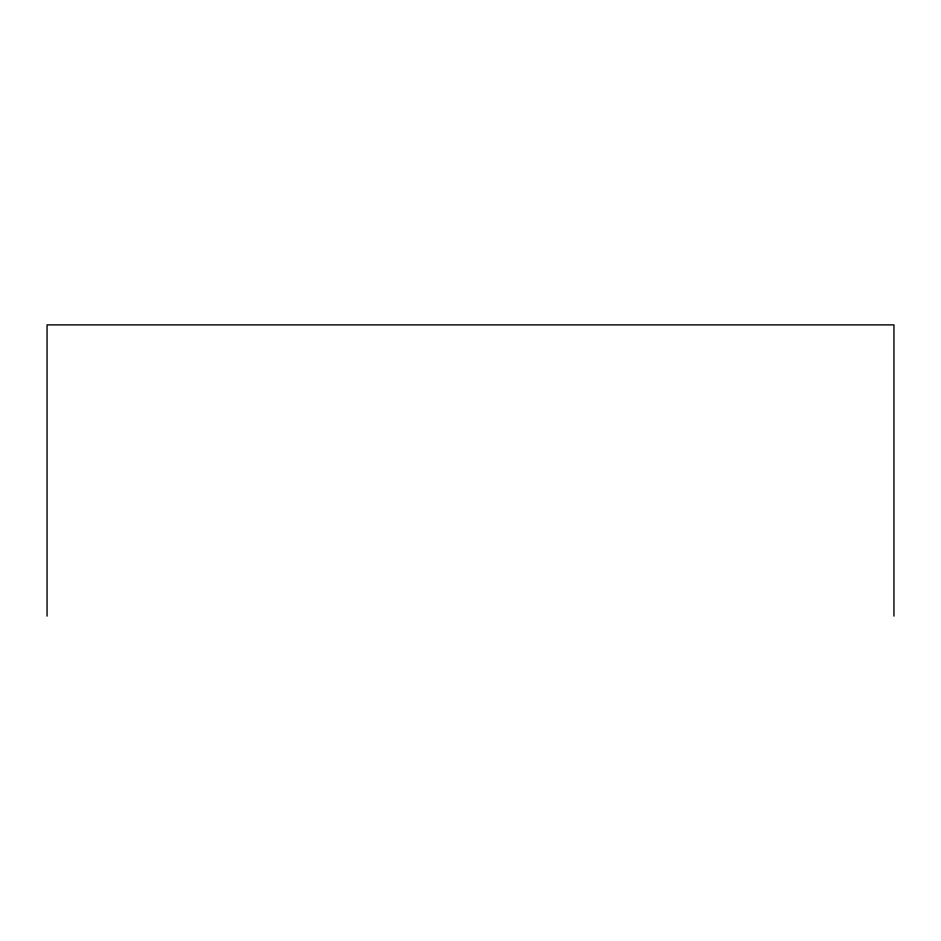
<?xml version="1.0" encoding="UTF-8"?>
<svg xmlns="http://www.w3.org/2000/svg" width="941" height="941" viewBox="0 0 941 941"><rect width="100%" height="100%" fill="white"/><g stroke="black" fill="none" stroke-linecap="round" stroke-linejoin="round"><path stroke-width="1.41" d="M893.95 616.108L893.95 324.892L47.05 324.892L47.05 616.108"/></g></svg>
